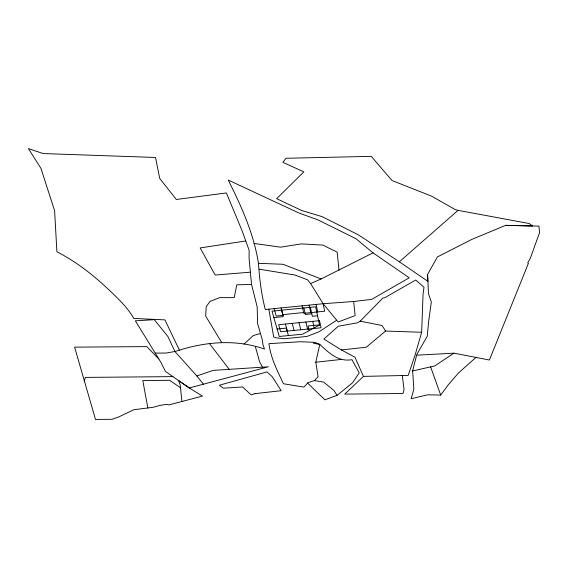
<?xml version="1.0" encoding="UTF-8"?>
<svg xmlns="http://www.w3.org/2000/svg" width="568" height="568" viewBox="0 0 568 568"><rect width="100%" height="100%" fill="white"/><g stroke="black" fill="none" stroke-linecap="round" stroke-linejoin="round"><path stroke-width="0.85" d="M421.655 332.266L423.053 294.33L423.969 287.202L415.698 280.017L384.557 297.852L382.896 298.001L360.176 321.154L357.599 322.787L338.329 326.202L323.852 339.053L341.382 349.938L354.957 357.215L363.463 376.392L408.222 375.405L415.101 355.043L421.655 332.266L385.565 331.052L366.232 347.247L341.382 349.938M313.642 342.326L313.522 343.271L319.784 344.407C328.978 352.87 338.216 362.164 351.968 359.686L359.21 372.892L352.6 382.782L337.044 395.349L324.903 399.822L307.629 383.109M314.36 380.603L318.101 376.705L315.78 362.235L319.784 344.407L314.942 342.383L300.614 341.716L268.941 343.668C270.638 357.812 277.404 370.989 283.46 383.762L303.901 387.113L308.09 382.619L314.36 380.603L323.568 382.065L333.941 390.472L337.044 395.349M475.906 357.435L458.497 372.963L448.202 384.898L440.725 395.087L427.569 394.817L411.154 398.722L413.859 389.073L412.631 370.932L416.805 354.496L427.25 336.306L428.577 321.985L431.318 302.013L428.506 293.826L427.569 274.507L437.346 256.963L471.809 239.412L505.705 225.333L538.897 226.135L539.6 232.568L530.221 258.454L527.7 262.934L528.432 263.261L489.41 360.02L453.953 353.175L416.94 355.178M84.27 380.901L85.413 377.4L172.906 376.627L189.3 387.972L202.456 396.095L168.852 404.956L167.326 404.345A35.166 15.549 1.1 0 0 158.323 405.836L153.523 407.249L133.906 409.713L118.563 417.019L112.109 419.283L95.502 419.418L74.607 347.14L146.792 346.608L158.841 358.983M363.463 376.392L344.74 394.114L403.046 393.503L404.054 389.634L402.3 375.54M244.013 344.109L253.257 335.553L260.464 333.508L257.602 323.568L257.162 306.798L251.546 284.483L249.089 258.49L249.153 250.353L242.082 230.736L226.391 192.935L176.336 199.482L159.686 178.409L155.54 157.478L43.161 153.552L28.4 148.582L40.967 168.391L54.613 210.792L56.892 251.766C77.014 262.047 94.522 276.041 110.817 291.611C119.28 299.805 127.949 308.041 133.771 318.414L164.919 319.89L179.417 350.158C206.901 341.474 237.005 339.309 264.51 349.086L262.956 344.599L262.295 339.657L260.464 333.508M458.042 210.352L455.266 209.606L431.744 196.223L392.019 180.525L371.231 156.356L286.052 158.273L282.843 162.349L303.837 171.856L276.673 198.694L301.786 210.515L322.219 216.678L358.145 234.719L399.361 261.798L458.042 210.352L529.198 223.522L532.699 226L505.705 225.333M453.953 353.175L434.676 365.97L412.631 370.932M336.675 320.217L319.209 331.698L307.018 336.426L284.213 338.748L275.665 337.761L273.712 337.016L268.841 309.155M259.292 269.189L294.962 275.033L307.529 279.811L310.597 283.574L321.126 278.952L373.048 252.859L409.209 277.802L371.699 299.386L353.651 301.494L323.142 303.724L265.291 309.51C261.408 294.26 259.455 278.931 258.461 263.318C253.839 233.867 241.499 206.539 228.244 180.063L298.995 213.035L317.959 219.887L356.065 238.787L373.048 252.859M172.906 376.627L165.551 371.529L160.701 362.036L135.354 320.813L154.29 319.678L167.929 336.575L174.93 351.507L196.84 375.966L213.17 370.386L268.302 366.8L189.3 387.972L178.487 380.489L180.191 385.005L181.923 401.512M179.417 350.158L174.93 351.507L166.154 353.04L155.263 353.097M245.667 240.974L200.163 247.925L215.166 275.04L250.261 272.193M341.276 359.438L315.78 362.235M282.892 314.622L303.653 312.556M273.854 317.583L283.297 316.646L281.558 310.192M311.832 313.82L305.371 314.459L303.859 307.962M317.555 315.78L312.379 316.291L310.384 307.316M277.12 329.021L286.386 328.112L288.402 335.574M319.493 324.868L308.055 325.989L309.141 330.64M251.546 284.483L236.785 284.802L234.208 297.618L219.646 297.646L210.039 301.402L206.205 306.663L205.659 316.056L221.754 342.596M258.461 263.318L282.956 264.269L321.126 278.952M253.946 243.438L280.613 247.179L301.075 243.899L322.78 245.078L337.158 252.142L339.004 270.141M360.176 321.154L382.101 325.528L385.565 331.052M399.361 261.798L427.903 281.345L427.569 274.507M180.525 387.759L169.619 380.297L142.795 380.539L147.865 408.023M262.473 367.191L259.633 361.944L255.373 346.65M310.597 283.574L323.142 303.724L338.137 321.992L355.128 315.588L353.651 301.494M196.84 375.966L203.415 384.145M209.769 343.952L229.231 369.377M430.608 366.864L440.725 395.087M274.117 308.63L276.197 316.035L283.091 315.354L281.089 307.934M285.427 324.03L287.323 331.073M292.229 323.362L294.054 330.42M299.045 322.688L300.791 329.76M302.077 305.832L303.823 313.295L324.647 311.228L323.142 303.724M305.875 322.02L307.536 329.099M309.084 305.13L310.76 312.606M312.705 321.346L314.296 328.446M316.113 304.427L317.697 311.917M319.521 324.981L302.63 334.19L279.243 336.462L272.015 311.143L315.638 306.791L319.521 324.981M255.046 393.652L251.056 394.838L242.607 386.95L223.302 388.185L219.404 385.232L266.988 371.905L272.15 376.648L281.188 390.685L255.046 393.652M319.55 320.671L278.625 324.697L280.606 331.733L321.062 327.786L319.55 320.671"/></g></svg>
